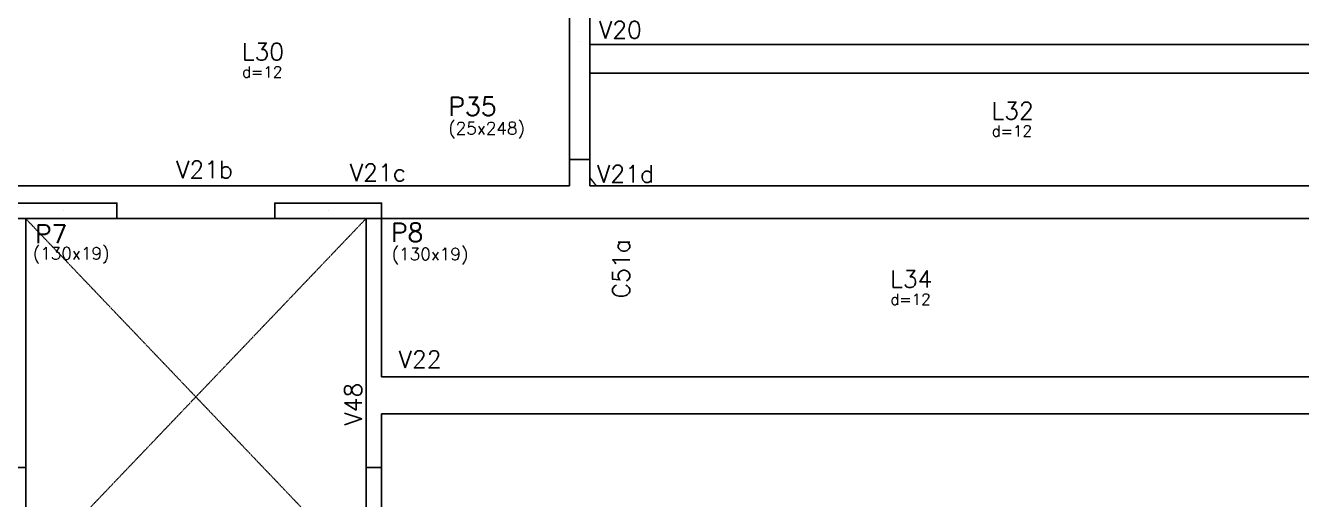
# Model space of a CAD drawing. Extents: x -40810 to 33675, y -2018 to 21213.
# Drawn here: x -9659 to -8107, y 9808 to 10385 of the extents above; entities that cross this region are included whole.
import ezdxf

# ---------------------------------------------------------------- set-up
doc = ezdxf.new("R2010")
doc.units = 0
doc.linetypes.add('TRAZO_HUECO', pattern=[0.75, 0.5, -0.25])
doc.layers.get('0').update_dxf_attribs({"color": 1, "lineweight": 9})
for name, color, linetype in [('1', 5, 'Continuous'), ('10', 7, 'Continuous'), ('12', 3, 'Continuous'), ('13', 7, 'Continuous'), ('241', 7, 'TRAZO_HUECO'), ('242', 3, 'Continuous'), ('3', 2, 'Continuous'), ('8', 5, 'Continuous'), ('9', 3, 'Continuous')]:
    doc.layers.add(name, color=color, linetype=linetype)
doc.styles.get("Standard").update_dxf_attribs({"font": 'romans.shx', "width": 0.8})

msp = doc.modelspace()

# ---------------------------------------------------------------- linework, layer by layer
at = {"linetype": 'Continuous', "ltscale": 30}
for points in [[(-7976.184, 10501.62), (-8972.184, 10501.62), (-8972.184, 10469.62), (-8972.184, 10361.62), (-7976.184, 10361.62)], [(-7983.184, 10326.62), (-8972.184, 10326.62), (-8972.184, 10221.62), (-8972.184, 10199.255), (-8964.825, 10189.62), (-7983.184, 10189.62)], [(-7976.184, 10129.12), (-7983.184, 10129.12), (-7983.184, 10149.62), (-8984.684, 10149.62), (-9225.684, 10149.62), (-9225.684, 9957.12), (-7976.184, 9957.12)], [(-7976.184, 9912.12), (-9225.684, 9912.12), (-9225.684, 9846.62), (-9225.684, 9715.62), (-8887.684, 9715.62), (-8887.684, 9720.62), (-8887.684, 9739.62), (-8657.684, 9739.62), (-8657.684, 9720.62), (-8657.684, 9630.12), (-8107.184, 9630.12), (-8107.184, 9640.62), (-7976.184, 9640.62)]]:
    msp.add_lwpolyline(points, close=True, dxfattribs=at)
at = {"layer": '1'}
for points in [[(-7976.184, 10361.62), (-8972.184, 10361.62)], [(-8972.184, 10326.62), (-7983.184, 10326.62)], [(-8997.184, 10221.62), (-8997.184, 10189.62)], [(-8972.184, 10189.62), (-8972.184, 10221.62)], [(-9612.684, 10189.62), (-9782.184, 10189.62)], [(-9290.684, 10189.62), (-9612.684, 10189.62)], [(-8997.184, 10189.62), (-9290.684, 10189.62)], [(-7983.184, 10189.62), (-8972.184, 10189.62)], [(-9658.684, 9846.62), (-9658.684, 10149.62)], [(-9547.684, 10149.62), (-9355.684, 10149.62)], [(-9244.684, 10149.62), (-9244.684, 9934.62)], [(-9225.684, 10149.62), (-8984.684, 10149.62)], [(-9225.684, 9957.12), (-9225.684, 10149.62)], [(-8984.684, 10149.62), (-7983.184, 10149.62)], [(-7976.184, 9957.12), (-9225.684, 9957.12)], [(-9244.684, 9934.62), (-9244.684, 9846.62)], [(-9225.684, 9846.62), (-9225.684, 9912.12)], [(-9225.684, 9912.12), (-7976.184, 9912.12)]]:
    msp.add_lwpolyline(points, dxfattribs=at)
at = {"layer": '241'}
for p, q in [((-9658.684, 9715.62), (-9244.684, 10149.62)), ((-9658.684, 10149.62), (-9244.684, 9715.62))]:
    msp.add_line(p, q, dxfattribs=at)
at = {"layer": '242'}
for p, q in [((-8984.684, 10365.37), (-8984.684, 10365.37)), ((-9612.684, 10159.12), (-9612.684, 10159.12)), ((-9290.684, 10159.12), (-9290.684, 10159.12))]:
    msp.add_line(p, q, dxfattribs=at)
at = {"layer": '3'}
for points in [[(-8997.184, 10221.62), (-8972.184, 10221.62), (-8972.184, 10469.62), (-8997.184, 10469.62), (-8997.184, 10221.62)], [(-9677.684, 10149.62), (-9547.684, 10149.62), (-9547.684, 10168.62), (-9677.684, 10168.62), (-9677.684, 10149.62)], [(-9355.684, 10149.62), (-9225.684, 10149.62), (-9225.684, 10168.62), (-9355.684, 10168.62), (-9355.684, 10149.62)], [(-9677.684, 9696.62), (-9658.684, 9696.62), (-9658.684, 9846.62), (-9677.684, 9846.62), (-9677.684, 9696.62)], [(-9244.684, 9696.62), (-9225.684, 9696.62), (-9225.684, 9846.62), (-9244.684, 9846.62), (-9244.684, 9696.62)]]:
    msp.add_lwpolyline(points, dxfattribs=at)

# ---------------------------------------------------------------- texts
at = {"layer": '10'}
for s, p in [('L30', (-9395.646, 10342.365)), ('L32', (-8483.646, 10270.49)), ('L34', (-8606.896, 10065.615))]:
    msp.add_text(s, height=21, dxfattribs=at).set_placement(p)
at = {"layer": '12'}
for s, p in [('(25x248)', (-9144.564, 10252.18)), ('(130x19)', (-9650.027, 10099.868)), ('(130x19)', (-9213.434, 10098.995))]:
    msp.add_text(s, height=15, dxfattribs=at).set_placement(p)
at = {"layer": '13'}
for p in [(-9395.646, 10321.47), (-8483.646, 10249.595), (-8606.896, 10044.72)]:
    msp.add_text('d=12', height=13.5, dxfattribs=at).set_placement(p)
at = {"layer": '8'}
for s, p in [('V20', (-8961.302, 10368.993)), ('V21b', (-9475.706, 10198.817)), ('V21c', (-9264.372, 10195.235)), ('V21d', (-8963.653, 10193.607)), ('V22', (-9204.953, 9967.825))]:
    msp.add_text(s, height=21, dxfattribs=at).set_placement(p)
for s, p in [('C51a', (-8923.786, 10052.497)), ('V48', (-9249.813, 9897.647))]:
    msp.add_text(s, height=21, rotation=90, dxfattribs=at).set_placement(p)
at = {"layer": '9'}
for s, p in [('P35', (-9144.564, 10274.93)), ('P7', (-9647.554, 10119.677)), ('P8', (-9214.434, 10121.495))]:
    msp.add_text(s, height=22.5, dxfattribs=at).set_placement(p)

doc.saveas('drawing.dxf')
